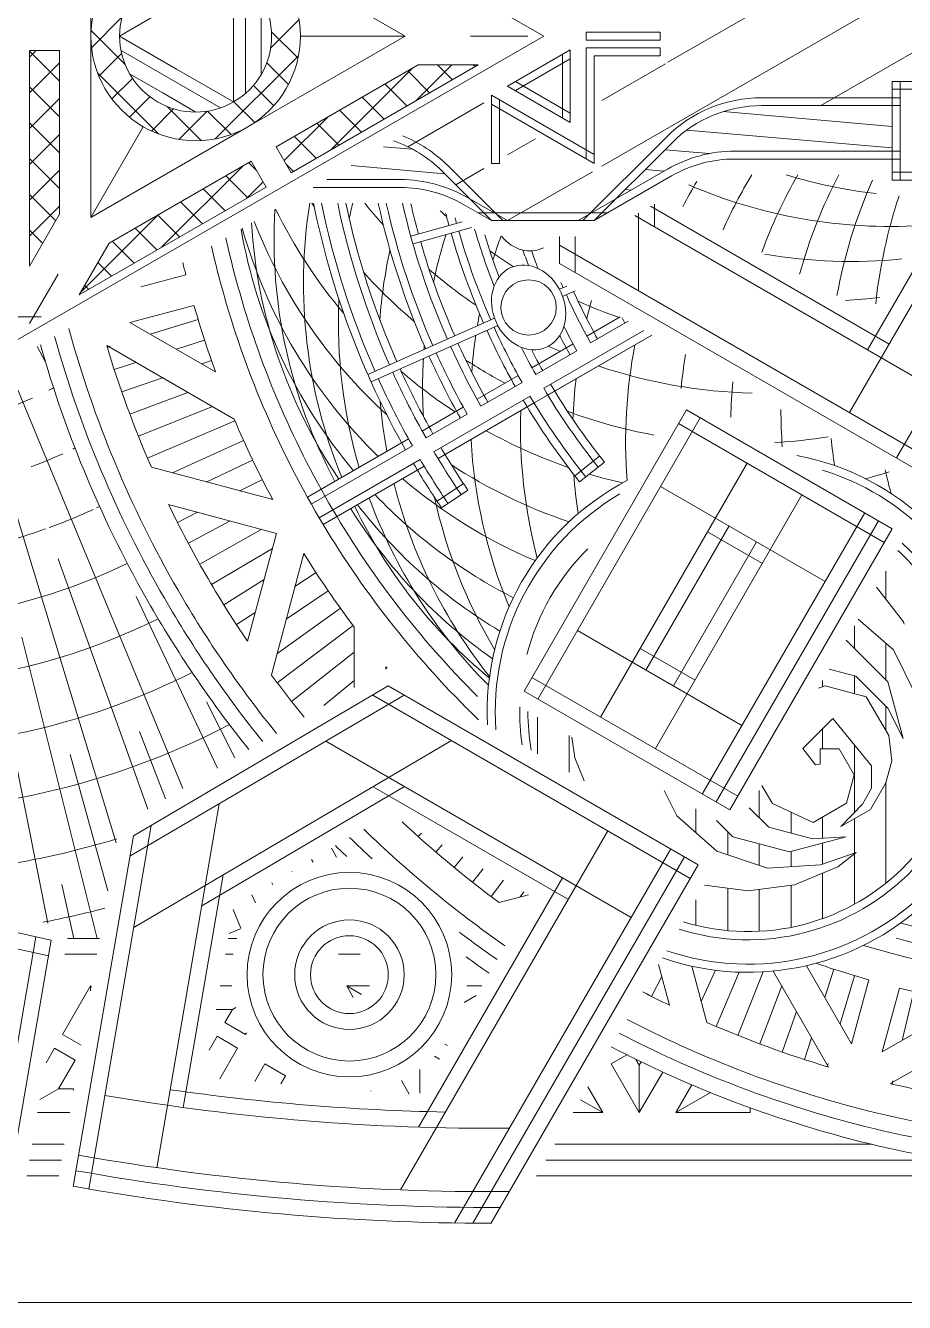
# Model space of a CAD drawing. Header units: inches. Extents: x -1.5 to 24.5, y -14.4 to 30.8.
# Drawn here: x 18.11 to 18.977, y 28.055 to 29.315 of the extents above; entities that cross this region are included whole.
import ezdxf

# ---------------------------------------------------------------- set-up
doc = ezdxf.new("R2010")
doc.units = ezdxf.units.IN
doc.header["$MEASUREMENT"] = 0
doc.layers.add('NOPLOT', color=5, linetype='Continuous', lineweight=5)

# ---------------------------------------------------------------- blocks, each defined once
blk = doc.blocks.new('Outline')
at = {"layer": 'NOPLOT', "color": 1}
blk.add_line((-1.25, 0), (-1.25, 2.3125), dxfattribs=at)
blk = doc.blocks.new('BG')
at = {"layer": 'NOPLOT', "color": 5}
for p, q in [((-0.8515, 1.4626), (-0.8515, 0.6565)), ((-0.9425, 1.0058), (-1.015, 1.1315)), ((-0.9738, 0.9975), (-1.0225, 1.0818)), ((-0.8671, 1.0632), (-0.8671, 0.6656)), ((-1.3235, 1.0318), (-1.3706, 1.0086)), ((-0.9852, 1.0173), (-1.0334, 1.0286)), ((-1.4326, 0.992), (-1.3983, 1.0184)), ((-1.3706, 1.0086), (-1.4011, 0.9738)), ((-1.3983, 1.0184), (-1.3962, 1.0192)), ((-1.3392, 1.003), (-1.2832, 1.018)), ((-1.2832, 1.018), (-1.3132, 1.003)), ((-1.0368, 1.0144), (-0.9738, 0.9975)), ((-1.3802, 0.962), (-1.3392, 1.003)), ((-1.3132, 1.003), (-1.3447, 0.9716)), ((-1.2861, 1.0039), (-1.3243, 0.9818)), ((-1.2612, 1.0069), (-1.2861, 1.0039)), ((-1.2393, 1.001), (-1.2612, 1.0069)), ((-1.2132, 0.9859), (-1.2393, 1.001)), ((-0.9421, 1.0072), (-0.9453, 1.0079)), ((-1.3029, 0.9487), (-1.2563, 0.987)), ((-1.2563, 0.987), (-1.2341, 0.987)), ((-1.2341, 0.987), (-1.2185, 0.9779)), ((-1.1962, 0.9565), (-1.2132, 0.9859)), ((-1.0449, 0.9842), (-0.9819, 0.9673)), ((-0.8828, 0.9867), (-0.8828, 0.6746)), ((-1.3447, 0.9716), (-1.3517, 0.9453)), ((-1.3243, 0.9818), (-1.3352, 0.9412)), ((-1.2185, 0.9779), (-1.1962, 0.9565)), ((-1.1706, 0.9719), (-1.1565, 0.9536)), ((-1.1586, 0.9366), (-1.1706, 0.9719)), ((-1.3803, 0.9618), (-1.3802, 0.962)), ((-1.2473, 0.9698), (-1.2729, 0.955)), ((-1.2193, 0.9623), (-1.2473, 0.9698)), ((-1.2002, 0.9292), (-1.2193, 0.9623)), ((-1.1862, 0.962), (-1.1712, 0.906)), ((-1.1842, 0.9286), (-1.1862, 0.962)), ((-0.9819, 0.9673), (-1.0589, 0.9228)), ((-1.0016, 0.9559), (-1.049, 0.9702)), ((-1.2732, 0.9191), (-1.3029, 0.9487)), ((-1.2729, 0.955), (-1.2729, 0.9363)), ((-1.1565, 0.9536), (-1.1388, 0.9109)), ((-1.0277, 0.9409), (-1.0554, 0.9499)), ((-1.3352, 0.9412), (-1.333, 0.9345)), ((-1.2729, 0.9363), (-1.2578, 0.9363)), ((-1.2578, 0.9363), (-1.2572, 0.9316)), ((-1.1551, 0.8842), (-1.1586, 0.9366)), ((-0.9589, 0.9445), (-1.0536, 0.8898)), ((-0.9593, 0.9431), (-0.9624, 0.944)), ((-1.2572, 0.9316), (-1.2732, 0.9191)), ((-1.2189, 0.8891), (-1.2002, 0.9292)), ((-1.1957, 0.8855), (-1.1842, 0.9286)), ((-0.9663, 0.9208), (-0.9877, 0.9278)), ((-1.1388, 0.9109), (-1.1328, 0.8651)), ((-0.9737, 0.8987), (-1.0138, 0.9128)), ((-1.1712, 0.906), (-1.1862, 0.85)), ((-0.9817, 0.8768), (-1.0389, 0.8983)), ((-1.2362, 0.8791), (-1.2189, 0.8891)), ((-1.2149, 0.8663), (-1.1957, 0.8855)), ((-1.172, 0.8344), (-1.1551, 0.8842)), ((-1.2368, 0.879), (-1.2362, 0.8791)), ((-0.9901, 0.8551), (-1.0528, 0.8801)), ((-1.1328, 0.8651), (-1.1385, 0.8222)), ((-0.914, 0.8672), (-0.9186, 0.8672)), ((-0.914, 0.8672), (-0.914, 0.7939)), ((-1.1862, 0.85), (-1.2023, 0.8339)), ((-0.999, 0.8335), (-1.0525, 0.8563)), ((-1.2067, 0.7949), (-1.172, 0.8344)), ((-1.0237, 0.819), (-1.0544, 0.8329)), ((-1.0584, 0.8097), (-1.0029, 0.8246)), ((-0.9337, 0.8279), (-0.914, 0.7939)), ((-1.0578, 0.8099), (-1.0579, 0.81)), ((-0.914, 0.7939), (-0.9413, 0.8096)), ((-1.232, 0.7824), (-1.2067, 0.7949)), ((-1.06, 0.7769), (-1.0199, 0.7877)), ((-1.6222, 0.6675), (-1.6814, 0.7702)), ((-1.6144, 0.654), (-1.6814, 0.7702)), ((-1.0286, 0.77), (-1.0484, 0.78)), ((-0.954, 0.7809), (-0.914, 0.7578)), ((-1.6289, 0.6635), (-1.6859, 0.7624)), ((-0.9609, 0.7578), (-0.9665, 0.7545)), ((-0.964, 0.7596), (-0.9609, 0.7578)), ((-0.914, 0.7578), (-0.9619, 0.7301)), ((-0.9609, 0.7578), (-0.914, 0.7578)), ((-0.9619, 0.7301), (-0.9709, 0.7456)), ((-1.562, 0.7186), (-1.5426, 0.6941)), ((-1.5559, 0.7234), (-1.5365, 0.6989)), ((-0.9392, 0.7072), (-0.914, 0.7217)), ((-0.9266, 0.6999), (-0.914, 0.7217)), ((-0.914, 0.7217), (-0.914, 0.6926)), ((-1.7194, 0.6822), (-1.725, 0.6947)), ((-1.264, 0.6941), (-1.2846, 0.6914)), ((-1.2415, 0.7034), (-1.264, 0.6941)), ((-1.7266, 0.679), (-1.7298, 0.6864)), ((-1.5664, 0.5553), (-1.6211, 0.65)), ((-1.5597, 0.5593), (-1.6144, 0.654)), ((-1.1268, 0.6403), (-1.1317, 0.6438)), ((-1.129, 0.6484), (-1.1213, 0.6195)), ((-1.6353, 0.4932), (-1.6909, 0.6182)), ((-1.1271, 0.6118), (-1.1432, 0.6238)), ((-1.6424, 0.49), (-1.6981, 0.615)), ((-1.7714, 0.5346), (-1.7877, 0.5924)), ((-1.1413, 0.5933), (-1.1547, 0.6038)), ((-1.039, 0.6024), (-1.039, 0.5877)), ((-1.0226, 0.585), (-1.0295, 0.5969)), ((-1.7789, 0.5324), (-1.7931, 0.583)), ((-1.5348, 0.5843), (-1.5174, 0.5583)), ((-1.5283, 0.5886), (-1.5109, 0.5627)), ((-1.1559, 0.5751), (-1.1664, 0.5837)), ((-0.9802, 0.5685), (-0.9816, 0.566)), ((-1.1709, 0.5572), (-1.1781, 0.5634)), ((-0.9667, 0.5607), (-0.9695, 0.5559)), ((-1.4943, 0.446), (-1.5519, 0.5457)), ((-1.1863, 0.5397), (-1.1899, 0.5429)), ((-1.5789, 0.5301), (-1.5214, 0.4304)), ((-1.5721, 0.5339), (-1.5145, 0.4342)), ((-1.501, 0.442), (-1.5586, 0.5417)), ((-0.9566, 0.5413), (-0.9331, 0.5413)), ((-0.9455, 0.5231), (-0.932, 0.5309)), ((-1.3518, 0.5079), (-1.3539, 0.5079)), ((-1.353, 0.5086), (-1.3523, 0.5079)), ((-1.039, 0.4916), (-1.039, 0.4691)), ((-0.9355, 0.4928), (-0.9351, 0.493)), ((-1.0703, 0.4823), (-1.0703, 0.4611)), ((-1.0306, 0.4836), (-1.039, 0.4691)), ((-1.3383, 0.4006), (-1.3946, 0.4755)), ((-1.3334, 0.4766), (-1.3931, 0.4766)), ((-1.3198, 0.4148), (-1.3684, 0.4766)), ((-1.3158, 0.4467), (-1.3404, 0.4766)), ((-1.039, 0.4691), (-1.0277, 0.4756)), ((-1.3668, 0.4003), (-1.4117, 0.4629)), ((-1.1659, 0.4592), (-1.1751, 0.454)), ((-1.4009, 0.4095), (-1.4291, 0.4507)), ((-1.4333, 0.4181), (-1.447, 0.4391)), ((-1.1636, 0.4345), (-1.161, 0.4359)), ((-1.4657, 0.4268), (-1.346, 0.3948)), ((-1.4641, 0.4264), (-1.4648, 0.4274)), ((-1.1519, 0.4151), (-1.1521, 0.415)), ((-0.9619, 0.3885), (-0.9502, 0.4088)), ((-0.9424, 0.4043), (-0.9502, 0.4088)), ((-1.519, 0.3961), (-1.5511, 0.2764)), ((-1.5194, 0.3945), (-1.52, 0.3955)), ((-1.4857, 0.3998), (-1.5142, 0.2934)), ((-1.4857, 0.3998), (-1.3792, 0.3713)), ((-1.4352, 0.3357), (-1.4708, 0.3958)), ((-1.1388, 0.3962), (-1.1406, 0.3954)), ((-1.5277, 0.3636), (-1.539, 0.3859)), ((-1.4554, 0.3241), (-1.4896, 0.3849)), ((-1.4152, 0.3478), (-1.44, 0.3876)), ((-1.3956, 0.3604), (-1.4077, 0.3789)), ((-1.121, 0.3792), (-1.129, 0.3757)), ((-0.9445, 0.3784), (-0.9619, 0.3885)), ((-1.5455, 0.2972), (-1.5773, 0.3673)), ((-1.5364, 0.3312), (-1.558, 0.3763)), ((-0.9911, 0.3693), (-1.0028, 0.349)), ((-0.9928, 0.3703), (-0.9911, 0.3693)), ((-1.671, 0.2324), (-1.5984, 0.3581)), ((-1.56, 0.2725), (-1.5967, 0.3588)), ((-1.4759, 0.3129), (-1.4979, 0.3541)), ((-1.264, 0.3586), (-1.3194, 0.3307)), ((-1.1143, 0.3571), (-1.0961, 0.3647)), ((-1.0859, 0.3608), (-1.0859, 0.3522)), ((-1.0703, 0.357), (-1.0703, 0.3496)), ((-1.039, 0.3442), (-1.039, 0.3557)), ((-1.0156, 0.3563), (-1.0176, 0.3598)), ((-1.0156, 0.3402), (-1.0156, 0.3563)), ((-1.0156, 0.3563), (-1.0028, 0.349)), ((-0.9776, 0.3614), (-0.9893, 0.3412)), ((-0.9776, 0.3614), (-0.9473, 0.344)), ((-1.254, 0.3417), (-1.4235, 0.2615)), ((-0.9893, 0.3412), (-0.9757, 0.3333)), ((-1.6938, 0.2553), (-1.6451, 0.3397)), ((-1.6674, 0.3012), (-1.6764, 0.3289)), ((-1.6529, 0.3262), (-1.6562, 0.3357)), ((-1.6462, 0.3393), (-1.6459, 0.3384)), ((-1.5816, 0.2636), (-1.6108, 0.3366)), ((-1.7107, 0.3184), (-1.6938, 0.2553)), ((-1.6824, 0.2751), (-1.6967, 0.3225)), ((-1.4965, 0.3021), (-1.5066, 0.3218)), ((-1.7409, 0.3103), (-1.729, 0.266)), ((-1.6528, 0.1341), (-1.234, 0.3076)), ((-1.6033, 0.2552), (-1.6248, 0.3124)), ((-1.2238, 0.2903), (-1.2902, 0.2647)), ((-1.6253, 0.2472), (-1.6393, 0.2873)), ((-1.2136, 0.273), (-1.4607, 0.1845)), ((-1.6474, 0.2398), (-1.6543, 0.2612)), ((-1.6352, 0.1035), (-1.1801, 0.2416)), ((-1.6696, 0.2328), (-1.6705, 0.2359)), ((-1.1328, 0.2335), (-1.2675, 0.1962)), ((-1.0859, 0.2231), (-1.3831, 0.1486)), ((-1.0859, 0.2254), (-1.0859, 0.1937)), ((-1.0703, 0.2227), (-1.0703, 0.191)), ((-1.0379, 0.2172), (-1.039, 0.2165)), ((-1.039, 0.2165), (-0.9911, 0.1888)), ((-1.034, 0.2165), (-1.039, 0.2165)), ((-0.9911, 0.1888), (-0.9804, 0.2073)), ((-1.0859, 0.2), (-1.139, 0.1881)), ((-0.9776, 0.181), (-0.9658, 0.2013)), ((-0.9658, 0.2013), (-0.9374, 0.1849)), ((-0.9374, 0.1849), (-0.9374, 0.1997)), ((-0.936, 0.1997), (-0.9374, 0.1997)), ((-0.914, 0.1642), (-0.914, 0.1959)), ((-0.8828, 0.1905), (-0.8828, 0.1588)), ((-0.9776, 0.181), (-0.9629, 0.1726)), ((-0.9374, 0.1849), (-0.9267, 0.1664)), ((-0.8671, 0.1878), (-0.8671, 0.1561)), ((-0.8515, 0.1852), (-0.8515, 0.1534)), ((-1.67, 0.1638), (-1.6547, 0.172)), ((-1.6167, 0.0716), (-1.1008, 0.1742))]:
    blk.add_line(p, q, dxfattribs=at)
at = {"layer": 'NOPLOT', "color": 5, "linetype": 'Continuous'}
for p, q in [((-1.4206, 1.0012), (-1.4485, 1.0012)), ((-1.341, 1.0012), (-1.377, 1.0012)), ((-1.2907, 1.0012), (-1.315, 1.0012)), ((-1.1406, 1.0012), (-1.2402, 1.0012)), ((-1.3723, 0.97), (-1.3944, 0.97)), ((-1.3275, 0.97), (-1.3451, 0.97)), ((-1.2102, 0.97), (-1.277, 0.97)), ((-1.1699, 0.97), (-1.204, 0.97)), ((-1.1196, 0.97), (-1.1691, 0.97)), ((-1.3344, 0.9387), (-1.3403, 0.9387)), ((-1.2729, 0.9387), (-1.2929, 0.9387)), ((-1.1848, 0.9387), (-1.2057, 0.9387)), ((-1.1593, 0.9387), (-1.1799, 0.9387)), ((-1.1055, 0.9387), (-1.1504, 0.9387)), ((-1.1898, 0.9075), (-1.2103, 0.9075)), ((-1.1567, 0.9075), (-1.1716, 0.9075)), ((-1.0968, 0.9075), (-1.1384, 0.9075)), ((-1.205, 0.8762), (-1.232, 0.8762)), ((-1.1578, 0.8762), (-1.1791, 0.8762)), ((-1.0929, 0.8762), (-1.1343, 0.8762)), ((-1.1684, 0.845), (-1.1912, 0.845)), ((-1.0935, 0.845), (-1.1355, 0.845)), ((-1.1901, 0.8137), (-1.2139, 0.8137)), ((-1.0987, 0.8137), (-1.1238, 0.8137)), ((-1.2318, 0.7825), (-1.232, 0.7825)), ((-1.25, 0.6887), (-1.2861, 0.6887)), ((-1.2681, 0.6575), (-1.3042, 0.6575))]:
    blk.add_line(p, q, dxfattribs=at)
at = {"layer": 'NOPLOT', "color": 5}
for points in [[(-1.695, 0.7467), (-1.6737, 0.7098)], [(-1.6995, 0.7389), (-1.6805, 0.7061)], [(-1.6659, 0.6963), (-1.6424, 0.6557)], [(-1.6727, 0.6925), (-1.6492, 0.6519)], [(-1.6414, 0.6384), (-1.618, 0.5978)], [(-1.6346, 0.6422), (-1.6112, 0.6016)], [(-1.6102, 0.5842), (-1.5867, 0.5436)], [(-1.6034, 0.5881), (-1.5799, 0.5475)]]:
    blk.add_lwpolyline(points, dxfattribs=at)
blk.add_circle((-1.7087, 0.6486), 0.0273, dxfattribs=at)
for centre, radius, start, end in [((-1.9765, 1.25), 0.9219, 345, 360), ((-1.9765, 1.25), 0.9375, 345, 360), ((-1.9765, 1.25), 1.0938, 345, 360), ((-1.9765, 1.25), 1.1094, 345, 360), ((-1.9765, 1.25), 1.125, 345, 360), ((-1.5896, 1.1463), 0.5057, 345.035, 10.0288), ((-1.3098, 0.8651), 0.2574, 340.8692, 109.999), ((-1.9765, 1.25), 1.0625, 346.711, 353.6028), ((-1.3098, 0.8651), 0.2494, 341.2243, 109.9952), ((-1.3098, 0.8651), 0.2253, 342.4452, 110.1423), ((-1.3098, 0.8651), 0.2172, 342.914, 110.254), ((-1.9765, 1.25), 0.9687, 345.9242, 350.0039), ((-2.2943, 1.0061), 0.5057, 336.761, 3.3549), ((-1.3098, 0.8651), 0.2574, 135.5616, 169.2146), ((-1.3098, 0.8651), 0.2494, 134.5131, 162.902), ((-1.3098, 0.8651), 0.2253, 130.8265, 137.5548), ((-1.3098, 0.8651), 0.2172, 129.3732, 137.086), ((-1.6587, 1.4939), 0.5057, 251.5553, 263.9321), ((-2.2598, 0.9667), 0.5057, 350.3379, 5.6713), ((-1.6587, 1.4939), 0.5057, 282.5821, 282.9519), ((-2.0288, 0.8528), 0.5057, 17.0481, 17.4179), ((-1.6587, 1.4939), 0.5057, 282.9519, 285.3302), ((-2.0288, 0.8528), 0.5057, 14.6841, 17.0481), ((-1.9765, 1.25), 0.9375, 343.205, 345), ((-2.3234, 1.0497), 0.5057, 343.1146, 353.4084), ((-1.6296, 1.4503), 0.5057, 246.1363, 259.6637), ((-2.2204, 0.9322), 0.5057, 3.2776, 7.1103), ((-1.9765, 1.25), 0.9687, 340.8597, 344.0758), ((-1.9765, 1.25), 1.0938, 332.5438, 345), ((-1.9765, 1.25), 1.1094, 332.508, 345), ((-1.9765, 1.25), 1.125, 332.4731, 345), ((-1.6064, 1.4033), 0.5057, 242.54, 254.4974), ((-1.6296, 1.4503), 0.5057, 275.7115, 278.7521), ((-2.0802, 0.8631), 0.5057, 3.2094, 9.2154), ((-1.9765, 1.25), 1.0625, 336.3972, 343.289), ((-1.5896, 1.3537), 0.5057, 240.3672, 249.9287), ((-1.6064, 1.4033), 0.5057, 269.8373, 274.017), ((-1.5793, 1.3023), 0.5057, 239.0255, 245.9751), ((-2.1298, 0.8799), 0.5057, 341.2556, 358.7875), ((-1.5896, 1.3537), 0.5057, 264.8111, 268.7852), ((-1.5759, 1.25), 0.5057, 239.4485, 242.6665), ((-1.5793, 1.3023), 0.5057, 260.5669, 264.406), ((-1.9765, 1.25), 1.0625, 332.6187, 334.2069), ((-2.0802, 0.8631), 0.5057, 339.6125, 349.6291), ((-1.9765, 1.25), 0.5802, 298.6426, 299.2285), ((-1.5759, 1.25), 0.5057, 259.0658, 274.3083), ((-1.3098, 0.8651), 0.2574, 207.4832, 272.9278), ((-2.1768, 0.9031), 0.5057, 335.9932, 340.9342), ((-2.0288, 0.8528), 0.5057, 343.4262, 347.2672), ((-1.3098, 0.8651), 0.2494, 210.5092, 274.133), ((-1.9765, 1.25), 0.6739, 300.6642, 308.6194), ((-1.9765, 1.25), 0.6114, 294.366, 299.2679), ((-1.9765, 1.25), 0.6193, 294.3614, 299.2771), ((-1.5793, 1.1977), 0.5057, 254.3529, 256.5068), ((-1.9765, 1.25), 0.6818, 300.6566, 308.6156), ((-1.3098, 0.8651), 0.2253, 224.5141, 255.4859), ((-1.9765, 1.25), 0.6349, 296.8138, 299.2949), ((-1.5793, 1.1977), 0.5057, 263.3005, 267.8875), ((-1.9765, 1.25), 0.6974, 300.6419, 308.6082), ((-1.9765, 1.25), 0.7052, 300.6348, 308.6047), ((-1.5793, 1.1977), 0.5057, 274.0529, 278.4263), ((-1.9765, 1.25), 0.6193, 293.137, 293.6386), ((-1.9765, 1.25), 0.6427, 297.3708, 299.3035), ((-2.0288, 0.8528), 0.5057, 330.8759, 340.9471), ((-1.9765, 0.8494), 0.5057, 326.7464, 341.4452), ((-2.1298, 0.8799), 0.5057, 335.257, 336.6995), ((-1.9765, 1.25), 0.6349, 289.5105, 291.1862), ((-1.9765, 1.25), 0.6818, 296.7635, 299.3434), ((-1.9765, 1.25), 0.6739, 297.3304, 299.3358), ((-1.5896, 1.1463), 0.5057, 268.0424, 284.6627), ((-1.9765, 1.25), 0.6427, 289.1901, 290.6292), ((-1.9242, 0.8528), 0.5057, 319.5162, 336.9863), ((-1.3098, 0.8651), 0.2172, 270.0249, 280.1091), ((-2.1768, 0.9031), 0.5057, 324.6125, 327.7925), ((-1.9765, 1.25), 0.6974, 294.3209, 299.3581), ((-1.9765, 1.25), 0.7052, 294.3174, 299.3652), ((-1.8728, 0.8631), 0.5057, 313.6473, 333.0021), ((-1.3098, 0.8651), 0.2253, 268.8492, 278.4064), ((-1.9765, 1.25), 0.6739, 286.9295, 290.6696), ((-1.6064, 1.0967), 0.5057, 249.9887, 252.8875), ((-2.0802, 0.8631), 0.5057, 326.8518, 331.9576), ((-1.6064, 1.0967), 0.5057, 273.1678, 292.4496), ((-1.8232, 0.8799), 0.5057, 307.7186, 329.1005), ((-1.9765, 1.25), 1.0625, 316.8848, 323.6028), ((-1.9765, 1.25), 1.0938, 315.6886, 325.1707), ((-1.9765, 1.25), 0.6818, 286.2317, 291.2365), ((-1.9765, 1.25), 0.6974, 286.0156, 293.6791), ((-1.9765, 1.25), 0.7364, 294.3039, 299.3922), ((-1.6587, 1.0061), 0.5057, 284.2004, 308.423), ((-1.6296, 1.0497), 0.5057, 282.3774, 300.7327), ((-1.6932, 0.9667), 0.5057, 289.9712, 314.965), ((-1.7326, 0.9322), 0.5057, 295.842, 320.3896), ((-1.7762, 0.9031), 0.5057, 301.7708, 324.9932), ((-1.9765, 1.25), 1.1094, 322.8797, 325.2388), ((-1.9765, 1.25), 1.125, 323.8862, 325.3051), ((-1.9765, 1.25), 0.7052, 286.0121, 293.6826), ((-2.1298, 0.8799), 0.5057, 319.3518, 325.9471), ((-1.6064, 1.0967), 0.5057, 259.0529, 260.4228), ((-1.6064, 1.0967), 0.5057, 261.4789, 265.6482), ((-1.9765, 1.25), 0.7443, 294.3007, 299.3986), ((-1.9765, 1.25), 0.9219, 300, 315), ((-1.9765, 1.25), 0.9375, 315, 316.0337), ((-1.9765, 1.25), 0.7599, 294.2945, 299.4109), ((-1.9765, 1.25), 0.7677, 294.2915, 299.4169), ((-1.9765, 1.25), 0.7989, 300.5603, 304.1268), ((-1.9765, 1.25), 0.8068, 300.5549, 304.1241), ((-1.9765, 1.25), 0.9375, 300, 315), ((-1.9765, 1.25), 0.7443, 282.8111, 293.6993), ((-2.1768, 0.9031), 0.5057, 317.4774, 318.4471), ((-1.9765, 1.25), 0.7052, 284.3403, 285.3773), ((-1.9765, 1.25), 0.6974, 284.9075, 285.3737), ((-1.6296, 1.0497), 0.5057, 251.5529, 251.5639), ((-1.9765, 1.25), 0.7364, 285.9986, 293.6961), ((-2.0288, 0.8528), 0.5057, 319.2464, 326.8322), ((-1.9765, 1.25), 0.8224, 300.5443, 304.1188), ((-1.6296, 1.0497), 0.5057, 252.6267, 258.1482), ((-1.9765, 1.25), 0.8302, 300.5392, 304.1163), ((-1.9765, 1.25), 0.7599, 282.5413, 293.7055), ((-1.9765, 1.25), 0.7677, 282.4116, 293.7085), ((-1.6296, 1.0497), 0.5057, 265.309, 265.7456), ((-1.6296, 1.0497), 0.5057, 266.746, 273.2536), ((-1.9765, 1.25), 0.7989, 294.2801, 299.4397), ((-1.9765, 1.25), 0.8068, 294.2774, 299.4451), ((-1.9765, 1.25), 0.7364, 282.988, 285.3908), ((-2.0802, 0.8631), 0.5057, 311.7464, 319.691), ((-1.9765, 1.25), 0.8224, 294.2722, 299.4557), ((-1.9765, 1.25), 0.8302, 281.464, 299.4608), ((-1.9765, 1.25), 0.7989, 281.9188, 293.7199), ((-1.9765, 1.25), 0.8068, 281.8017, 293.7226), ((-2.1298, 0.8799), 0.5057, 309.0124, 312.191), ((-1.9765, 0.8494), 0.5057, 291.1997, 317.6226), ((-1.6587, 1.0061), 0.5057, 257.809, 265.7536), ((-1.6587, 1.0061), 0.5057, 274.8774, 280.4838), ((-1.9765, 1.25), 0.9687, 309.9961, 310.1034), ((-1.9765, 1.25), 0.8224, 281.5744, 293.7278), ((-1.9242, 0.8528), 0.5057, 285.7631, 315.7996), ((-1.9765, 1.25), 1.1094, 315.4691, 317.0545), ((-1.6932, 0.9667), 0.5057, 267.3774, 286.3527), ((-1.6932, 0.9667), 0.5057, 256.4746, 258.2536), ((-1.8728, 0.8631), 0.5057, 279.8755, 310.0288), ((-1.9765, 1.25), 0.9687, 301.8197, 307.0275), ((-1.9765, 1.25), 1.125, 315.256, 316.048), ((-1.7326, 0.9322), 0.5057, 261.0273, 292.2814), ((-2.0288, 0.8528), 0.5057, 296.1683, 310.1226), ((-1.7762, 0.9031), 0.5057, 266.6943, 298.2292), ((-1.8232, 0.8799), 0.5057, 273.5319, 304.158), ((-1.9765, 1.25), 0.9219, 285, 300), ((-2.0802, 0.8631), 0.5057, 302.0973, 302.6226), ((-1.9765, 1.25), 0.9375, 285, 300), ((-1.9765, 1.25), 1.0625, 306.3972, 309.2462), ((-1.9765, 1.25), 0.9687, 292.9725, 298.1803), ((-1.9765, 1.25), 1.0938, 300, 308.9935), ((-1.9765, 1.25), 1.1094, 300, 308.8726), ((-1.9765, 1.25), 1.0625, 300, 304.2069), ((-1.9765, 1.25), 1.125, 300, 308.755), ((-1.9765, 1.25), 0.9219, 282.471, 285), ((-1.9765, 0), 0.766, 0, 27.4788), ((-1.9765, 0), 0.9535, 21.7356, 22.4681), ((-1.9765, 1.25), 0.9375, 282.7724, 285), ((-1.9765, 1.25), 0.9687, 285.9242, 290.0039), ((-1.9765, 1.25), 1.0625, 295.7931, 300), ((-1.9765, 0), 0.7035, 0, 26.7562), ((-1.9765, 1.25), 0.9687, 283.3446, 284.0758), ((-1.9765, 1.25), 1.0938, 285.294, 300), ((-1.9765, 1.25), 1.1094, 285.5057, 300), ((-1.9765, 0), 0.641, 0, 26.2095), ((-1.9765, 1.25), 1.125, 285.7113, 300), ((-1.9765, 1.25), 1.0625, 286.711, 293.6028), ((-1.9765, 0), 0.5785, 0, 25.8917), ((-1.9765, 0), 0.8285, 0, 17.0067), ((-1.9765, 0), 0.891, 10.9664, 14.9978), ((-1.9765, 0), 0.516, 25.5223, 25.8831), ((-1.9765, 0), 0.516, 19.8973, 25.1027), ((-1.9765, 0), 0.4535, 26.0002, 26.3119), ((-1.9765, 0), 0.391, 26.6313, 27.3948), ((-1.9765, 0), 0.4535, 20.3752, 24.6248), ((-1.9765, 0), 0.516, 14.2723, 19.4777), ((-1.9765, 0), 0.391, 21.0063, 23.9937)]:
    blk.add_arc(centre, radius, start, end, dxfattribs=at)
at = {"layer": 'NOPLOT', "color": 5, "extrusion": (0, 0, -1)}
blk.add_ellipse((-1.7087, 0.6486), major_axis=(-0.0393, -0.0175), ratio=0.818187, dxfattribs=at)
blk.add_ellipse((-1.8069, 0.6463), major_axis=(-0.0414, -0.0116), ratio=0.818187, start_param=2.976559, end_param=4.212985, dxfattribs=at)

msp = doc.modelspace()

# ---------------------------------------------------------------- linework, layer by layer
at = {"layer": 'NOPLOT'}
for p, q in [((18.6215, 29.3048), (17.6263, 29.8794)), ((18.3156, 29.3048), (18.3156, 29.3698)), ((18.3272, 29.3048), (18.3272, 29.3614)), ((18.2593, 29.3373), (18.2031, 29.3048)), ((18.3429, 29.3048), (18.3429, 29.3426)), ((18.7363, 29.3087), (18.6634, 29.3087)), ((18.6634, 29.3087), (18.6634, 29.3048)), ((18.7363, 29.3048), (18.7363, 29.3087)), ((17.6263, 28.7303), (18.6215, 29.3048)), ((18.2593, 29.2723), (18.2031, 29.3048)), ((18.3156, 29.3048), (18.3156, 29.2399)), ((18.3272, 29.3048), (18.3272, 29.2482)), ((18.3429, 29.3048), (18.3429, 29.267)), ((18.4847, 29.3048), (18.3814, 29.3048)), ((18.5492, 29.3048), (18.6058, 29.3048)), ((18.5492, 29.3048), (18.6058, 29.3048)), ((18.6634, 29.3048), (18.6634, 29.3009)), ((18.6634, 29.3009), (18.7363, 29.3009)), ((18.6634, 29.1836), (18.6634, 29.2931)), ((18.6634, 29.2931), (18.7363, 29.2931)), ((18.7363, 29.3009), (18.7363, 29.3048)), ((18.7363, 29.2931), (18.7363, 29.2853)), ((18.1142, 29.2907), (18.1438, 29.2907)), ((18.2535, 29.2622), (18.2045, 29.2906)), ((18.6477, 29.2913), (18.5858, 29.2555)), ((18.6477, 29.2823), (18.5936, 29.251)), ((18.6399, 29.2868), (18.6399, 29.2242)), ((18.6477, 29.2197), (18.6477, 29.2913)), ((18.7363, 29.2853), (18.6712, 29.2853)), ((18.6712, 29.2853), (18.6712, 29.1791)), ((18.2457, 29.2487), (18.213, 29.2676)), ((18.2593, 29.2723), (18.3156, 29.2399)), ((18.4975, 29.2765), (18.5568, 29.2765)), ((18.2535, 29.2622), (18.3025, 29.2339)), ((18.5858, 29.2555), (18.6477, 29.2197)), ((18.6477, 29.2287), (18.5936, 29.26)), ((19.0146, 29.2601), (18.9653, 29.2601)), ((18.9653, 29.2601), (18.9653, 29.2362)), ((18.9731, 29.2601), (18.9731, 29.2362)), ((18.2457, 29.2487), (18.2784, 29.2298)), ((18.5701, 29.1791), (18.5701, 29.2465)), ((18.5701, 29.2465), (18.6712, 29.1881)), ((18.8365, 29.244), (18.9731, 29.244)), ((18.9653, 29.2523), (19.0146, 29.2523)), ((18.6712, 29.1791), (18.5701, 29.2375)), ((18.578, 29.242), (18.578, 29.1791)), ((18.8365, 29.2362), (18.9731, 29.2362)), ((18.9653, 29.2362), (18.9653, 29.1626)), ((18.9731, 29.2362), (18.9731, 29.1835)), ((18.1748, 29.1259), (18.2264, 29.2153)), ((18.6601, 29.1227), (18.7425, 29.2051)), ((18.3723, 29.17), (18.3575, 29.1956)), ((18.6712, 29.1227), (18.7481, 29.1995)), ((18.3478, 29.1558), (18.3329, 29.1815)), ((18.9731, 29.1913), (18.8101, 29.1913)), ((18.9731, 29.1835), (18.8101, 29.1835)), ((18.9731, 29.1626), (18.9731, 29.1913)), ((18.5213, 29.1715), (18.5701, 29.1227)), ((18.5269, 29.177), (18.5812, 29.1227)), ((18.578, 29.1791), (18.5701, 29.1791)), ((18.7437, 29.1735), (18.6556, 29.1227)), ((18.7476, 29.1668), (18.6712, 29.1227)), ((18.9232, 28.9332), (19.0587, 29.1679)), ((18.941, 28.9952), (19.04, 29.1668)), ((18.9653, 29.1704), (19.0146, 29.1704)), ((18.4799, 29.1554), (18.394, 29.1554)), ((18.4799, 29.1633), (18.4075, 29.1633)), ((18.9653, 29.1626), (19.0146, 29.1626)), ((18.5858, 29.1227), (18.5463, 29.1455)), ((18.1438, 29.1289), (18.1142, 29.0776)), ((18.5701, 29.1227), (18.5424, 29.1387)), ((18.5566, 29.1305), (18.6847, 29.1305)), ((18.7151, 29.0534), (18.7151, 29.13)), ((18.9623, 29.0009), (18.7269, 29.1368)), ((18.7307, 29.1165), (18.7307, 29.139)), ((18.9696, 28.8884), (19.1134, 29.1375)), ((18.6712, 29.1227), (18.5701, 29.1227)), ((19.0086, 28.9561), (18.7113, 29.1278)), ((18.637, 29.0805), (18.637, 29.107)), ((18.6526, 29.0714), (18.6526, 29.107)), ((18.1929, 29.1006), (18.1633, 29.0493)), ((19.0044, 28.8863), (18.637, 29.0985)), ((18.9966, 28.8728), (18.637, 29.0805)), ((18.1425, 29.07), (18.1142, 29.021)), ((18.1425, 29.07), (18.1142, 29.021)), ((18.0691, 29.0276), (18.1257, 29.0276)), ((18.0691, 29.0276), (18.1257, 29.0276)), ((18.7624, 28.9358), (18.6021, 28.6582)), ((18.6156, 28.6504), (18.7759, 28.928)), ((18.9653, 28.8186), (18.7624, 28.9358)), ((18.8222, 28.8832), (18.6776, 28.6327)), ((18.7317, 28.6015), (18.8763, 28.852)), ((18.8992, 28.7666), (18.7368, 28.8604)), ((18.778, 28.5567), (18.9383, 28.8343)), ((18.7915, 28.5489), (18.9518, 28.8265)), ((18.8045, 28.8213), (18.7224, 28.679)), ((18.8373, 28.7843), (18.7832, 28.8156)), ((18.8051, 28.5411), (18.9653, 28.8186)), ((18.7494, 28.6634), (18.8316, 28.8057)), ((18.6547, 28.7181), (18.8171, 28.6243)), ((18.7166, 28.7004), (18.7708, 28.6691)), ((18.2167, 28.5154), (18.4682, 28.6634)), ((18.4682, 28.6634), (18.7738, 28.4869)), ((18.2132, 28.4952), (18.4838, 28.6544)), ((18.4528, 28.6543), (18.766, 28.4734)), ((18.6021, 28.6582), (18.8051, 28.5411)), ((18.217, 28.4249), (18.5305, 28.6094)), ((18.4064, 28.6088), (18.7077, 28.4349)), ((18.2841, 28.4462), (18.4842, 28.564)), ((18.4531, 28.5638), (18.6458, 28.4526)), ((18.2397, 28.1878), (18.3014, 28.5471)), ((18.1726, 28.1668), (18.2343, 28.5257)), ((18.1572, 28.1694), (18.2167, 28.5154)), ((18.4802, 28.1659), (18.6848, 28.5203)), ((18.5335, 28.1332), (18.7468, 28.5026)), ((18.5515, 28.133), (18.7603, 28.4947)), ((18.7738, 28.4869), (18.5695, 28.1329)), ((18.2657, 28.2473), (18.3052, 28.4768)), ((18.4979, 28.2278), (18.64, 28.474))]:
    msp.add_line(p, q, dxfattribs=at)
at = {"layer": 'NOPLOT', "linetype": 'Continuous'}
for p, q in [((18.7441, 29.279), (18.9078, 29.3735)), ((18.679, 29.1764), (18.9923, 29.3573)), ((18.8949, 29.2362), (19.0695, 29.337)), ((18.1754, 29.2934), (18.2054, 29.3234)), ((18.3522, 29.2934), (18.3801, 29.3213)), ((18.1749, 29.3104), (18.2085, 29.2768)), ((18.353, 29.3091), (18.3791, 29.283)), ((18.1142, 29.2842), (18.1206, 29.2907)), ((18.1142, 29.2901), (18.1438, 29.2604)), ((18.1826, 29.2653), (18.2051, 29.2877)), ((18.2975, 29.2033), (18.3796, 29.2854)), ((18.1142, 29.2489), (18.1438, 29.2785)), ((18.1813, 29.2686), (18.2419, 29.2081)), ((18.3483, 29.2784), (18.3697, 29.257)), ((18.4115, 29.1926), (18.4925, 29.2736)), ((18.4873, 29.2706), (18.5089, 29.2489)), ((18.4952, 29.2409), (18.5308, 29.2765)), ((18.5167, 29.2765), (18.5314, 29.2618)), ((18.552, 29.2765), (18.5538, 29.2748)), ((18.679, 29.2414), (18.7415, 29.2775)), ((18.1955, 29.2428), (18.2158, 29.2631)), ((18.3352, 29.2562), (18.3552, 29.2361)), ((18.4648, 29.2576), (18.4865, 29.2359)), ((18.1142, 29.2547), (18.1438, 29.2251)), ((18.1142, 29.2135), (18.1438, 29.2431)), ((18.2128, 29.2247), (18.233, 29.2449)), ((18.4424, 29.2447), (18.4641, 29.223)), ((18.2346, 29.2111), (18.2564, 29.233)), ((18.25, 29.2353), (18.2836, 29.2017)), ((18.2616, 29.2028), (18.2895, 29.2307)), ((18.2899, 29.2308), (18.3131, 29.2076)), ((18.3159, 29.2401), (18.3364, 29.2196)), ((18.42, 29.2317), (18.4417, 29.2101)), ((18.4873, 29.1956), (18.5623, 29.239)), ((18.7987, 29.2303), (18.9653, 29.2157)), ((18.1142, 29.2193), (18.1438, 29.1897)), ((18.3654, 29.1819), (18.4088, 29.2253)), ((18.3976, 29.2188), (18.4193, 29.1971)), ((18.1142, 29.1782), (18.1438, 29.2078)), ((18.3752, 29.2059), (18.3969, 29.1842)), ((18.7628, 29.2121), (18.9653, 29.1944)), ((18.4636, 29.1956), (18.4922, 29.1931)), ((18.5858, 29.1876), (18.6134, 29.2035)), ((18.7412, 29.1927), (18.7847, 29.1889)), ((18.1142, 29.184), (18.1438, 29.1544)), ((18.3304, 29.18), (18.3385, 29.1718)), ((18.1142, 29.1428), (18.1438, 29.1724)), ((18.2442, 29.096), (18.3252, 29.177)), ((18.3079, 29.167), (18.3296, 29.1453)), ((18.3676, 29.1781), (18.3745, 29.1712)), ((18.4315, 29.1771), (18.5237, 29.169)), ((18.5347, 29.1581), (18.5623, 29.174)), ((18.5858, 29.1227), (18.6696, 29.171)), ((18.7216, 29.1731), (18.7401, 29.1715)), ((18.2855, 29.1541), (18.3072, 29.1324)), ((18.3279, 29.1443), (18.3447, 29.1611)), ((18.1142, 29.1486), (18.1402, 29.1226)), ((18.5457, 29.1458), (18.5471, 29.1457)), ((18.702, 29.1535), (18.708, 29.1529)), ((18.1142, 29.1074), (18.1438, 29.1371)), ((18.2631, 29.1412), (18.2848, 29.1195)), ((18.1648, 29.052), (18.2415, 29.1287)), ((18.2407, 29.1282), (18.2624, 29.1065)), ((18.1142, 29.1133), (18.1273, 29.1002)), ((18.2183, 29.1153), (18.24, 29.0936)), ((18.1959, 29.1023), (18.2176, 29.0806)), ((18.1817, 29.0812), (18.1951, 29.0677)), ((18.1142, 29.0779), (18.1143, 29.0778)), ((18.1687, 29.0588), (18.1727, 29.0548))]:
    msp.add_line(p, q, dxfattribs=at)
at = {"layer": 'NOPLOT'}
for points in [[(18.1748, 29.4838), (18.1748, 29.3048)], [(18.4847, 29.3048), (18.3297, 29.3943)], [(18.1748, 29.1259), (18.1748, 29.3048)], [(18.4847, 29.3048), (18.3297, 29.2153)], [(18.1142, 29.2907), (18.1142, 29.0776)], [(18.1438, 29.1289), (18.1438, 29.2907)], [(18.4975, 29.2765), (18.3575, 29.1956)], [(18.3723, 29.17), (18.5568, 29.2765)], [(18.1748, 29.1259), (18.3297, 29.2153)], [(18.1929, 29.1006), (18.3329, 29.1815)], [(18.3478, 29.1558), (18.1633, 29.0493)], [(18.9575, 28.8051), (18.7546, 28.9223)], [(18.6099, 28.6718), (18.8129, 28.5546)], [(18.0806, 28.1845), (18.1203, 28.4157)]]:
    msp.add_lwpolyline(points, dxfattribs=at)
msp.add_lwpolyline([(18.0959, 28.1813), (18.1356, 28.4124, -0.040372), (17.8095, 28.509), (17.7485, 28.2814, 0.038618)], format="xyb", close=True, dxfattribs=at)
for radius in [0.1009, 0.0853, 0.054, 0.0384]:
    msp.add_circle((18.4298, 28.3784), radius, dxfattribs=at)
for centre, radius, start, end in [((18.2781, 29.3048), 0.1033, 120, 180), ((18.2781, 29.3048), 0.1033, 0, 60), ((18.2781, 29.3048), 0.075, 120, 180), ((18.2781, 29.3048), 0.075, 0, 60), ((18.2781, 29.3048), 0.1033, 180, 240), ((18.2781, 29.3048), 0.075, 180, 240), ((18.2781, 29.3048), 0.075, 300, 0), ((18.2781, 29.3048), 0.1033, 300, 0), ((18.8365, 29.1112), 0.1328, 90, 135), ((18.2781, 29.3048), 0.075, 240, 300), ((18.8365, 29.1112), 0.125, 90, 135), ((18.2781, 29.3048), 0.1033, 240, 300), ((18.4329, 29.0831), 0.1328, 45, 68.2076), ((18.4329, 29.0831), 0.125, 45, 71.0844), ((18.8101, 29.0585), 0.1328, 90, 120), ((18.8101, 29.0585), 0.125, 90, 120), ((18.4799, 29.0304), 0.1328, 60, 90), ((18.4799, 29.0304), 0.125, 60, 90), ((18.5695, 30.4767), 2.125, 248.9276, 258.1456), ((18.5695, 30.4767), 2.25, 260.2526, 270.4605), ((18.5695, 30.4767), 2.2344, 261.8554, 268.85), ((18.5695, 30.4767), 2.3125, 259.8654, 270.448), ((18.5695, 30.4767), 2.3281, 259.868, 270.2223), ((18.5695, 30.4767), 2.3437, 259.8706, 270)]:
    msp.add_arc(centre, radius, start, end, dxfattribs=at)

# ---------------------------------------------------------------- block references
at = {"color": 1, "xscale": -1, "rotation": 270}
msp.add_blockref('Outline', (17.958, 29.3048), dxfattribs=at)
at = {"layer": 'NOPLOT', "rotation": 270}
msp.add_blockref('BG', (17.958, 27.3283), dxfattribs=at)

doc.saveas('drawing.dxf')
